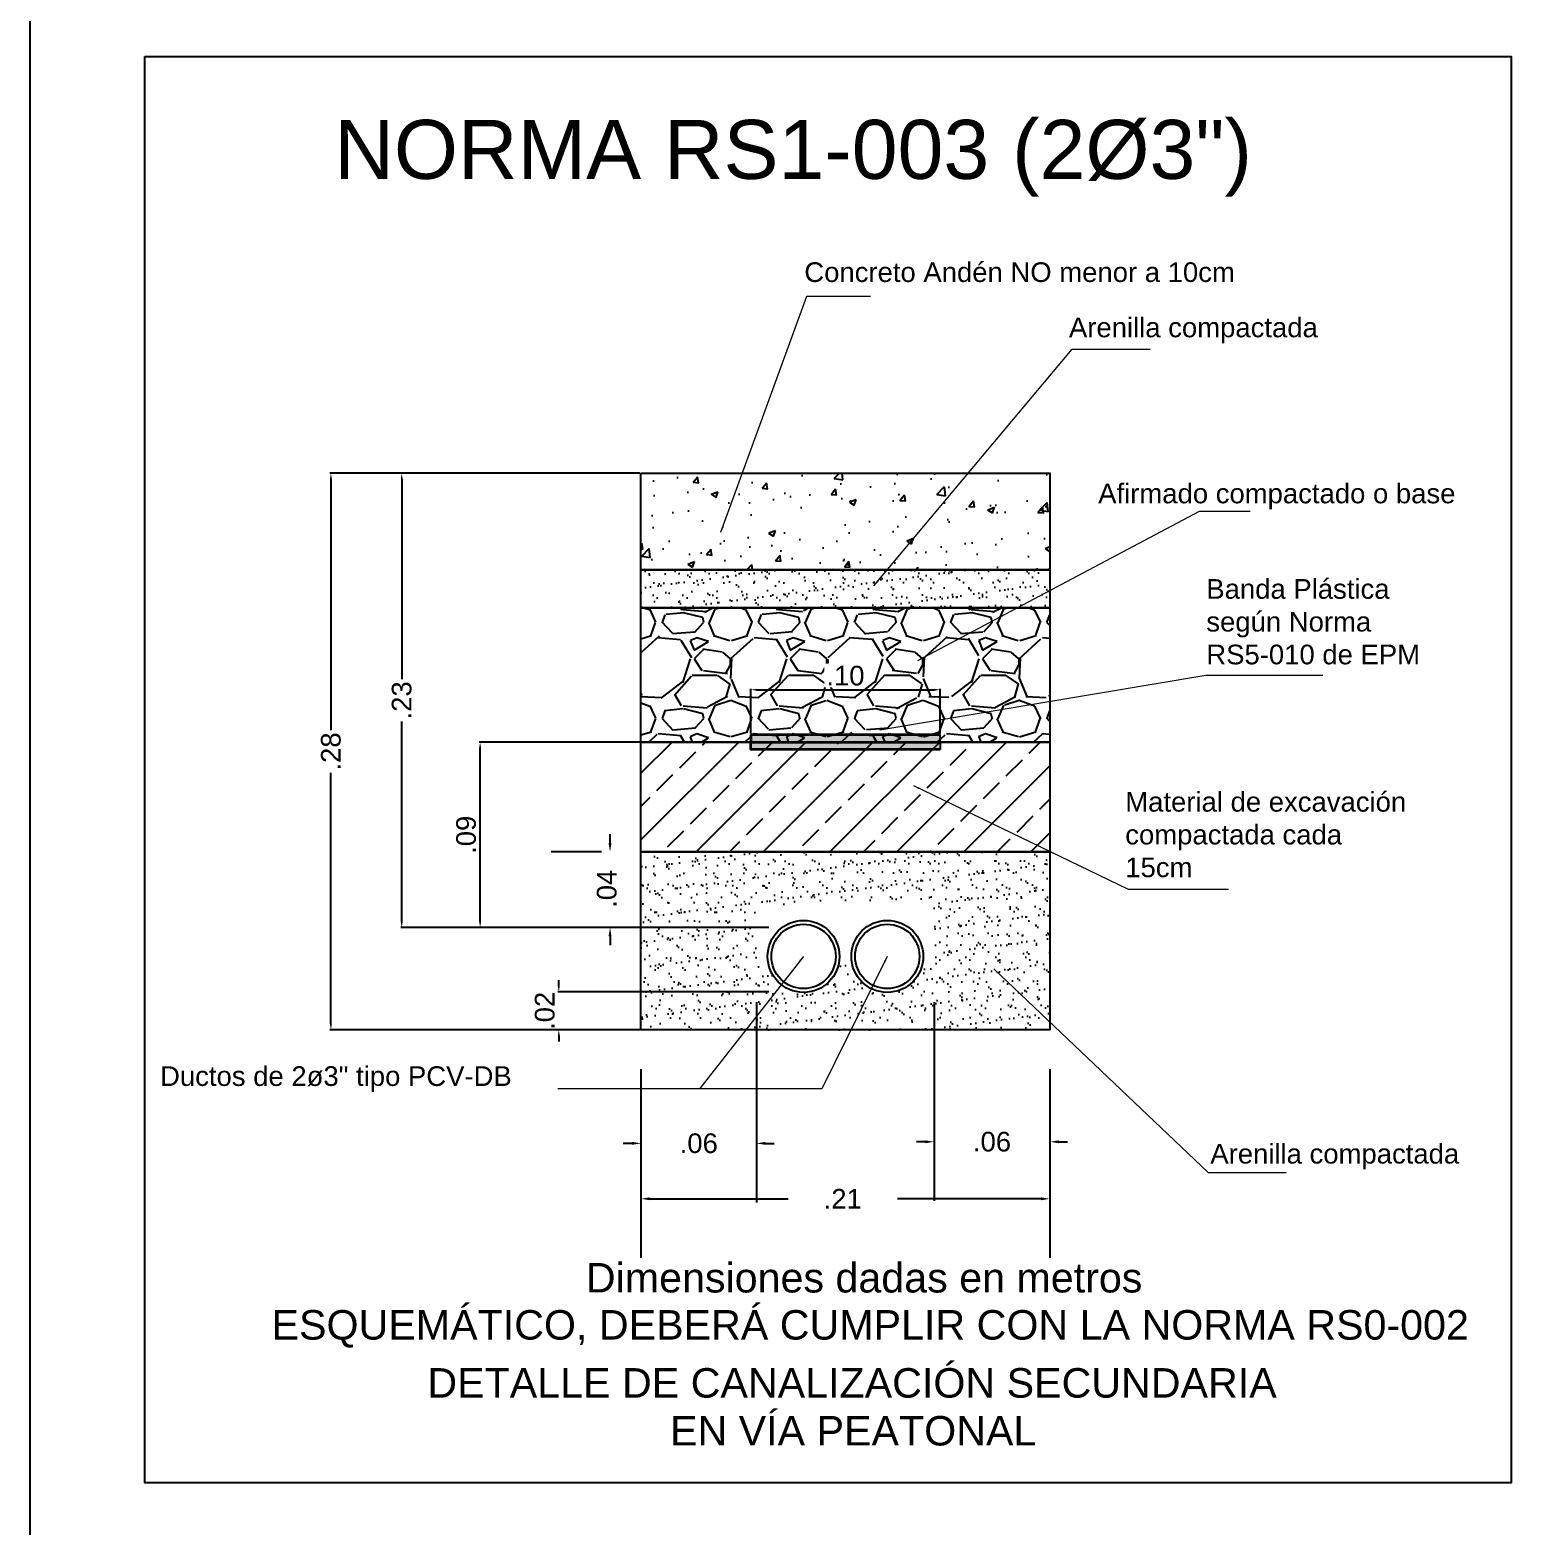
# Model space of a CAD drawing. Header units: metres. Extents: x 227 to 376, y 149 to 264.
# Drawn here: x 227.17 to 242.39, y 166.42 to 181.64 of the extents above; entities that cross this region are included whole.
import ezdxf

# ---------------------------------------------------------------- set-up
doc = ezdxf.new("R2010")
doc.units = ezdxf.units.M
doc.layers.get('Defpoints').update_dxf_attribs({"color": 1})
for name, color, linetype in [('Afirmado Compactado', 1, 'Continuous'), ('Arenilla Compactada', 8, 'Continuous'), ('Banda Plastica', 250, 'Continuous'), ('Concreto', 8, 'Continuous'), ('Material de Excavacion', 23, 'Continuous')]:
    doc.layers.add(name, color=color, linetype=linetype)
for name, color, linetype, lineweight in [('Cotas', 255, 'Continuous', 25), ('Esquemas', 7, 'Continuous', 25), ('textos', 7, 'Continuous', 13), ('Tuberia', 8, 'Continuous', 25)]:
    doc.layers.add(name, color=color, linetype=linetype, lineweight=lineweight)
doc.styles.add('0.2', font='', dxfattribs={"height": 0.2})
doc.styles.add('0.3', font='', dxfattribs={"height": 0.3})
doc.styles.add('0.6', font='', dxfattribs={"height": 0.6})
doc.styles.get('0.2').set_extended_font_data('@Arial Unicode MS')
doc.styles.get('0.3').set_extended_font_data('@Arial Unicode MS')
doc.styles.get('0.6').set_extended_font_data('@Arial Unicode MS')
doc.dimstyles.new('500', dxfattribs={"dimscale": 0.1, "dimtxt": 0.2, "dimasz": 0.6, "dimexe": 0.1, "dimexo": 0.1, "dimgap": 0.4, "dimtad": 1, "dimzin": 4, "dimdsep": 46, "dimtxsty": '0.2', "dimcen": 0.09, "dimdle": 0.001, "dimclrd": 256, "dimclre": 256, "dimclrt": 256, "dimadec": 0, "dimazin": 0, "dimtfac": 1, "dimtix": 1, "dimtofl": 0, "dimtmove": 2, "dimatfit": 3, "dimfxl": 1, "dimtolj": 1, "dimtzin": 4, "dimlwd": -1, "dimarcsym": 0})
doc.dimstyles.new('500 mask', dxfattribs={"dimtxt": 0.2, "dimasz": 0.09, "dimexe": 0.6, "dimexo": 0.4, "dimgap": 0.4, "dimtad": 1, "dimlfac": 0.05, "dimzin": 4, "dimdsep": 46, "dimtxsty": '0.2', "dimcen": 0.09, "dimdle": 0.001, "dimclrd": 256, "dimclre": 256, "dimclrt": 256, "dimadec": 0, "dimazin": 0, "dimtfac": 1, "dimtix": 1, "dimtofl": 0, "dimtmove": 2, "dimatfit": 3, "dimfxl": 1, "dimtfill": 1, "dimtolj": 1, "dimtzin": 4, "dimlwd": -1, "dimarcsym": 0})

# ---------------------------------------------------------------- blocks, each defined once
blk = doc.blocks.new('*D14')
at = {"layer": 'Cotas', "linetype": 'ByBlock', "lineweight": -2, "transparency": 16777216}
for p, q in [((234.3414707520175, 174.3975583678604), (231.7432090443856, 174.3975583678604)), ((234.6885216563769, 172.5106013910203), (231.7432090443856, 172.5106013910203))]:
    blk.add_line(p, q, dxfattribs=at)
at = {"layer": 'Cotas', "linetype": 'Continuous', "transparency": 16777216}
blk.add_line((231.7532090443856, 172.5706013910203), (231.7532090443856, 174.3375583678604), dxfattribs=at)
at = {"layer": 'Cotas', "transparency": 16777216}
for points in [[(231.7432090443856, 174.3375583678604), (231.7632090443856, 174.3375583678604), (231.7532090443856, 174.3975583678604)], [(231.7432090443856, 172.5706013910203), (231.7632090443856, 172.5706013910203), (231.7532090443856, 172.5106013910203)]]:
    blk.add_solid(points, dxfattribs=at)
at = {"layer": 'Defpoints', "color": 0, "transparency": 16777216}
for p in [(231.7532090443856, 174.3975583678604), (234.3514707520175, 174.3975583678604), (234.6985216563769, 172.5106013910203)]:
    blk.add_point(p, dxfattribs=at)
at = {"layer": 'Cotas', "transparency": 16777216, "insert": (231.6110262340172, 173.4540798794402), "char_height": 0.2, "attachment_point": 5, "rotation": 90, "style": '0.2', "bg_fill": 3, "box_fill_scale": 1.1, "bg_fill_color": 256, "bg_fill_true_color": 13158600, "bg_fill_transparency": 0}
blk.add_mtext('\\A1;.09', dxfattribs=at)
blk = doc.blocks.new('*D15')
at = {"layer": 'Cotas', "linetype": 'ByBlock', "lineweight": -2, "transparency": 16777216}
for p, q in [((233.3792045704191, 177.1317205178988), (230.9457371001357, 177.1317205178988)), ((234.6885216563769, 172.5106013910203), (230.9457371001357, 172.5106013910203))]:
    blk.add_line(p, q, dxfattribs=at)
at = {"layer": 'Cotas', "linetype": 'Continuous', "transparency": 16777216}
for p, q in [((230.9557371001357, 177.0717205178988), (230.9557371001357, 175.0369454019357)), ((230.9557371001357, 172.5706013910203), (230.9557371001357, 174.6053765069834))]:
    blk.add_line(p, q, dxfattribs=at)
at = {"layer": 'Cotas', "transparency": 16777216}
for points in [[(230.9457371001357, 177.0717205178988), (230.9657371001356, 177.0717205178988), (230.9557371001357, 177.1317205178988)], [(230.9457371001357, 172.5706013910203), (230.9657371001356, 172.5706013910203), (230.9557371001357, 172.5106013910203)]]:
    blk.add_solid(points, dxfattribs=at)
at = {"layer": 'Defpoints', "color": 0, "transparency": 16777216}
for p in [(230.9557371001357, 177.1317205178988), (233.3892045704191, 177.1317205178988), (234.6985216563769, 172.5106013910203)]:
    blk.add_point(p, dxfattribs=at)
at = {"layer": 'Cotas', "transparency": 16777216, "insert": (230.9557371001347, 174.8211609544595), "char_height": 0.2, "attachment_point": 5, "rotation": 90, "style": '0.2', "bg_fill": 3, "box_fill_scale": 1.1, "bg_fill_color": 256, "bg_fill_true_color": 13158600, "bg_fill_transparency": 0}
blk.add_mtext('\\A1;.23', dxfattribs=at)
blk = doc.blocks.new('*D29')
at = {"layer": 'Cotas', "linetype": 'ByBlock', "lineweight": -2, "transparency": 16777216}
for p, q in [((234.5055080562472, 174.4845770199458), (234.5055080562472, 174.9393462589558)), ((236.4319082989841, 174.4845770199458), (236.4319082989841, 174.9393462589558))]:
    blk.add_line(p, q, dxfattribs=at)
at = {"layer": 'Cotas', "linetype": 'Continuous', "transparency": 16777216}
blk.add_line((234.5655080562472, 174.9293462589558), (236.3719082989841, 174.9293462589558), dxfattribs=at)
at = {"layer": 'Cotas', "transparency": 16777216}
for points in [[(234.5655080562472, 174.9393462589558), (234.5655080562472, 174.9193462589558), (234.5055080562472, 174.9293462589558)], [(236.3719082989841, 174.9393462589558), (236.3719082989841, 174.9193462589558), (236.4319082989841, 174.9293462589558)]]:
    blk.add_solid(points, dxfattribs=at)
at = {"layer": 'Defpoints', "color": 0, "transparency": 16777216}
for p in [(236.4319082989841, 174.9293462589558), (234.5055080562472, 174.4745770199458), (236.4319082989841, 174.4745770199458)]:
    blk.add_point(p, dxfattribs=at)
at = {"layer": 'Cotas', "transparency": 16777216, "insert": (235.4687081776157, 175.0715290693242), "char_height": 0.2, "attachment_point": 5, "style": '0.2', "bg_fill": 3, "box_fill_scale": 1.1, "bg_fill_color": 256, "bg_fill_true_color": 13158600, "bg_fill_transparency": 0}
blk.add_mtext('\\A1;.10', dxfattribs=at)
blk = doc.blocks.new('*D17')
at = {"layer": 'Cotas', "linetype": 'Continuous', "transparency": 16777216}
for p, q in [((232.5533351391543, 171.9159428480414), (232.5533351391543, 171.9759428480414)), ((232.5533351391543, 171.4108495874681), (232.5533351391543, 171.3508495874681))]:
    blk.add_line(p, q, dxfattribs=at)
at = {"layer": 'Cotas', "linetype": 'ByBlock', "lineweight": -2, "transparency": 16777216}
for p, q in [((234.6885216563769, 171.8559428480414), (232.5433351391543, 171.8559428480414)), ((233.3792045704191, 171.4708495874681), (232.5433351391543, 171.4708495874681))]:
    blk.add_line(p, q, dxfattribs=at)
at = {"layer": 'Cotas', "transparency": 16777216}
for points in [[(232.5433351391543, 171.9159428480414), (232.5633351391543, 171.9159428480414), (232.5533351391543, 171.8559428480414)], [(232.5433351391543, 171.4108495874681), (232.5633351391543, 171.4108495874681), (232.5533351391543, 171.4708495874681)]]:
    blk.add_solid(points, dxfattribs=at)
at = {"layer": 'Defpoints', "color": 0, "transparency": 16777216}
for p in [(234.6985216563769, 171.8559428480414), (233.3892045704191, 171.4708495874681)]:
    blk.add_point(p, dxfattribs=at)
at = {"layer": 'Cotas', "transparency": 16777216, "insert": (232.4111523287859, 171.6633962177546), "char_height": 0.2, "attachment_point": 5, "rotation": 90, "style": '0.2', "bg_fill": 3, "box_fill_scale": 1.1, "bg_fill_color": 256, "bg_fill_true_color": 13158600, "bg_fill_transparency": 0}
blk.add_mtext('\\A1;.02', dxfattribs=at)
at = {"layer": 'Defpoints', "color": 0, "transparency": 16777216}
blk.add_point((232.5533351391543, 171.4708495874681), dxfattribs=at)
blk = doc.blocks.new('*D18')
at = {"layer": 'Cotas', "linetype": 'ByBlock', "transparency": 16777216}
for p, q in [((233.074313614348, 173.3707879121667), (233.074313614348, 173.4607879121667)), ((233.074313614348, 172.4206013910203), (233.074313614348, 172.3306013910203))]:
    blk.add_line(p, q, dxfattribs=at)
at = {"layer": 'Cotas', "linetype": 'ByBlock', "lineweight": -2, "transparency": 16777216}
for p, q in [((232.989204570419, 173.2807879121667), (232.474313614348, 173.2807879121667)), ((234.2985216563769, 172.5106013910203), (232.474313614348, 172.5106013910203))]:
    blk.add_line(p, q, dxfattribs=at)
at = {"layer": 'Cotas', "transparency": 16777216}
for points in [[(233.059313614348, 173.3707879121667), (233.089313614348, 173.3707879121667), (233.074313614348, 173.2807879121667)], [(233.059313614348, 172.4206013910203), (233.089313614348, 172.4206013910203), (233.074313614348, 172.5106013910203)]]:
    blk.add_solid(points, dxfattribs=at)
at = {"layer": 'Defpoints', "color": 0, "transparency": 16777216}
for p in [(233.074313614348, 173.2807879121667), (233.3892045704191, 173.2807879121667), (234.6985216563769, 172.5106013910203)]:
    blk.add_point(p, dxfattribs=at)
at = {"layer": 'Cotas', "transparency": 16777216, "insert": (233.0417397452592, 172.9047854058896), "char_height": 0.2, "attachment_point": 5, "rotation": 90, "style": '0.2'}
blk.add_mtext('\\A1;.04', dxfattribs=at)
blk = doc.blocks.new('*D30')
at = {"layer": 'Cotas', "linetype": 'ByBlock', "lineweight": -2, "transparency": 16777216}
for p, q in [((233.3792045704191, 177.1317205178988), (230.2257355463121, 177.1317205178988)), ((233.3792045704191, 171.4708495874681), (230.2257355463121, 171.4708495874681))]:
    blk.add_line(p, q, dxfattribs=at)
at = {"layer": 'Cotas', "linetype": 'Continuous', "transparency": 16777216}
for p, q in [((230.2357355463121, 177.0717205178988), (230.2357355463121, 174.5170695001596)), ((230.2357355463121, 171.5308495874681), (230.2357355463121, 174.0855006052074))]:
    blk.add_line(p, q, dxfattribs=at)
at = {"layer": 'Cotas', "transparency": 16777216}
for points in [[(230.2257355463121, 177.0717205178988), (230.2457355463121, 177.0717205178988), (230.2357355463121, 177.1317205178988)], [(230.2257355463121, 171.5308495874681), (230.2457355463121, 171.5308495874681), (230.2357355463121, 171.4708495874681)]]:
    blk.add_solid(points, dxfattribs=at)
at = {"layer": 'Defpoints', "color": 0, "transparency": 16777216}
for p in [(233.3892045704191, 177.1317205178988), (230.2357355463121, 171.4708495874681), (233.3892045704191, 171.4708495874681)]:
    blk.add_point(p, dxfattribs=at)
at = {"layer": 'Cotas', "transparency": 16777216, "insert": (230.235735546311, 174.3012850526834), "char_height": 0.2, "attachment_point": 5, "rotation": 90, "style": '0.2', "bg_fill": 3, "box_fill_scale": 1.1, "bg_fill_color": 256, "bg_fill_true_color": 13158600, "bg_fill_transparency": 0}
blk.add_mtext('\\A1;.28', dxfattribs=at)
blk = doc.blocks.new('*D20')
at = {"layer": 'Cotas', "lineweight": -2, "transparency": 16777216}
for p, q in [((233.3892045704189, 171.0708495874681), (233.3892045704189, 169.1518663505791)), ((237.5482117846303, 171.0708495874681), (237.5482117846303, 169.1518663505791))]:
    blk.add_line(p, q, dxfattribs=at)
at = {"layer": 'Cotas', "transparency": 16777216}
for p, q in [((233.4792045704189, 169.7518663505791), (234.8848709618836, 169.7518663505791)), ((237.4582117846303, 169.7518663505791), (235.9978313984456, 169.7518663505791))]:
    blk.add_line(p, q, dxfattribs=at)
for points in [[(233.4792045704189, 169.7668663505791), (233.4792045704189, 169.7368663505791), (233.3892045704189, 169.7518663505791)], [(237.4582117846303, 169.7668663505791), (237.4582117846303, 169.7368663505791), (237.5482117846303, 169.7518663505791)]]:
    blk.add_solid(points, dxfattribs=at)
at = {"layer": 'Defpoints', "color": 0, "transparency": 16777216}
for p in [(233.3892045704189, 171.4708495874681), (237.5482117846303, 171.4708495874681), (237.5482117846303, 169.7518663505791)]:
    blk.add_point(p, dxfattribs=at)
at = {"layer": 'Cotas', "transparency": 16777216, "insert": (235.4413511801646, 169.7518663505791), "char_height": 0.2, "attachment_point": 5, "style": '0.2'}
blk.add_mtext('\\A1;.21', dxfattribs=at)
blk = doc.blocks.new('*D22')
at = {"layer": 'Cotas', "lineweight": -2, "transparency": 16777216}
for p, q in [((234.564658152243, 171.7516292615051), (234.564658152243, 169.7159017110452)), ((233.389204570475, 170.8166997316197), (233.389204570475, 169.7159017110452))]:
    blk.add_line(p, q, dxfattribs=at)
at = {"layer": 'Cotas', "transparency": 16777216}
for p, q in [((233.299204570475, 170.3159017110452), (233.209204570475, 170.3159017110452)), ((234.654658152243, 170.3159017110452), (234.744658152243, 170.3159017110452))]:
    blk.add_line(p, q, dxfattribs=at)
for points in [[(233.299204570475, 170.3309017110452), (233.299204570475, 170.3009017110452), (233.389204570475, 170.3159017110452)], [(234.654658152243, 170.3309017110452), (234.654658152243, 170.3009017110452), (234.564658152243, 170.3159017110452)]]:
    blk.add_solid(points, dxfattribs=at)
at = {"layer": 'Defpoints', "color": 0, "transparency": 16777216}
for p in [(234.564658152243, 172.1516292615051), (233.389204570475, 171.2166997316197), (233.389204570475, 170.3159017110452)]:
    blk.add_point(p, dxfattribs=at)
at = {"layer": 'Cotas', "transparency": 16777216, "insert": (233.976931361359, 170.3159017110452), "char_height": 0.2, "attachment_point": 5, "style": '0.2'}
blk.add_mtext('\\A1;.06', dxfattribs=at)
blk = doc.blocks.new('*D23')
at = {"layer": 'Cotas', "lineweight": -2, "transparency": 16777216}
for p, q in [((236.3706294521171, 171.7516292615051), (236.3706294521171, 169.7317359214747)), ((237.5482117846303, 171.0062645429758), (237.5482117846303, 169.7317359214747))]:
    blk.add_line(p, q, dxfattribs=at)
at = {"layer": 'Cotas', "transparency": 16777216}
for p, q in [((236.2806294521171, 170.3317359214747), (236.1906294521171, 170.3317359214747)), ((237.6382117846303, 170.3317359214747), (237.7282117846303, 170.3317359214747))]:
    blk.add_line(p, q, dxfattribs=at)
for points in [[(236.2806294521171, 170.3467359214746), (236.2806294521171, 170.3167359214747), (236.3706294521171, 170.3317359214747)], [(237.6382117846303, 170.3467359214746), (237.6382117846303, 170.3167359214747), (237.5482117846303, 170.3317359214747)]]:
    blk.add_solid(points, dxfattribs=at)
at = {"layer": 'Defpoints', "color": 0, "transparency": 16777216}
for p in [(236.3706294521171, 172.1516292615051), (237.5482117846303, 171.4062645429758), (237.5482117846303, 170.3317359214747)]:
    blk.add_point(p, dxfattribs=at)
at = {"layer": 'Cotas', "transparency": 16777216, "insert": (236.9594206183737, 170.3317359214747), "char_height": 0.2, "attachment_point": 5, "style": '0.2'}
blk.add_mtext('\\A1;.06', dxfattribs=at)

msp = doc.modelspace()

# ---------------------------------------------------------------- hatches: boundary and pattern name
at = {"layer": 'Afirmado Compactado'}
h = msp.add_hatch(dxfattribs=at)
h.set_pattern_fill('GRAVEL', color=256, scale=0.03850932605732057)
h.set_pattern_definition([(228.0127875, (-504.4724335193884, 102.2478766144957), (-7.825095055462073, -8.803231936157335), [0.1315946235373711, -13.02789125152858]), (184.969741, (-504.5604658387619, 102.1500629263154), (11.73764257762728, 0.9781369375781375), [0.2258205056403172, -22.35622297788342]), (132.5104471, (-504.7854373216047, 102.1305001886345), (9.781368822690505, -10.75950569665915), [0.1592289467235652, -15.76368587144029]), (267.273689, (-505.1669107054966, 101.8859659681782), (0.9781368839045327, 19.56273763701608), [0.2056415417676286, -20.35850876316672]), (292.83365418, (-505.1766920743343, 101.6805572229491), (-4.890684409689224, 11.73764258210012), [0.2016478088790108, -19.96316059214256]), (357.2736889999999, (-505.0984411237844, 101.4947112154346), (-19.56273763701608, 0.978136883904533), [0.2056415417676286, -20.35850876316672]), (37.69424047, (-504.8930323786086, 101.4849298466109), (-12.71577946356344, -9.781368819291258), [0.2719504191255258, -26.9230695331939]), (72.25532837, (-504.6778422646007, 101.6512131164894), (6.846958174832069, 21.51901140024495), [0.2567491938446026, -25.41817947979871]), (121.42956562, (-504.5995913140565, 101.895747336957), (-7.82509505595781, 12.7157794634441), [0.206337975227511, -20.42748215200199]), (175.2363583, (-504.7071863710603, 102.0718119757263), (10.75950570026114, -0.9781368835462153), [0.2355666615311292, -11.54276111229115]), (222.3974378, (-504.9419392226932, 102.091374713396), (-11.73764258189571, -10.7595057008251), [0.304638775580269, -30.15926128428418]), (138.81407483, (-504.1985551924163, 101.8761845993545), (-6.846958172580899, 5.868821291612854), [0.1039769286781685, -10.29376075026333]), (171.4692344, (-504.2768061430895, 101.9446541810863), (12.71577946446985, -1.956273761492724), [0.1978154685759002, -19.58377874664343]), (225, (-504.4724335193884, 101.9739982875349), (-1.540373042292823e-16, -0.9781368818560345), [0.1383290959689492, -1.244965348209185]), (203.19859051, (-504.5409031011399, 102.091374713396), (4.890684409412989, 1.956273763368894), [0.07449294864838474, -7.374775610043538]), (291.80140949, (-504.6093726828016, 102.0620306069475), (-0.9781368820606176, 2.934410645499616), [0.1053482765865306, -5.162080036097527]), (30.96375653, (-504.5702472075996, 101.9642169187561), (2.934410645639602, 1.956273763604492), [0.1711045066061776, -5.532364598070912]), (161.56505118, (-504.4235266752983, 102.0522492380455), (1.956273763762941, -0.9781368817534124), [0.12372551232284, -2.969414897757085]), (16.389540334, (-505.1766920743343, 102.0620306069475), (9.78136881855948, 2.93441064556792), [0.173325855464873, -17.15930385064435]), (70.34617594, (-505.0104088043997, 102.1109374509649), (-3.91254752778164, -10.75950570028844), [0.1454108069935862, -14.39563932296885]), (293.19859051, (-504.4235266752983, 102.2478766144957), (-1.956273763370408, 4.890684409416528), [0.1489849191598873, -7.300283639532016]), (343.6104596700001, (-504.364838462334, 102.1109374509649), (-9.781368818764404, 2.934410644883462), [0.1733258554648724, -17.15930385064466]), (339.44395478, (-505.1766920743343, 101.4555857401512), (-4.890684409279658, 1.956273763711964), [0.1671440303715428, -8.190061151638597]), (294.7751406, (-505.0201901732374, 101.396897527243), (-4.890684415101139, 10.75950569776872), [0.1400476824703701, -13.86474116733336]), (66.80140949, (-504.4137453064663, 101.2697397326031), (1.956273763404694, 4.890684409402672), [0.1489849191598878, -7.300283639532055]), (17.35402464, (-504.3550570935917, 101.4066788960218), (-12.71577946387425, -3.912547528244966), [0.1639660636423935, -16.23259590712288]), (69.44395478, (-504.8930323786086, 101.2697397326031), (-1.95627376374595, -4.890684409266091), [0.08357201518577172, -8.273633166824412]), (101.3099324739999, (-504.4724335193884, 101.2697397326031), (-0.9781368818560965, 3.912547527423912), [0.0498751996058345, -4.937663847942542]), (165.963756532, (-504.4822148882149, 101.3186465767324), (2.934410645567639, -0.9781368818558905), [0.2016478088790118, -3.831313871325396]), (186.00900596, (-504.6778422646007, 101.3675534207945), (9.781368818507577, 0.9781368823678672), [0.1868730512785776, -18.50040583760945]), (303.69006753, (-504.5702472075996, 101.8761845993545), (-0.9781368819918681, 1.956273763643993), [0.1410688573750277, -3.3856538245796]), (353.15722659, (-504.4919962570526, 101.758808173527), (16.62832699165333, -1.956273762841341), [0.2462889980300352, -24.38256837733543]), (60.9453959, (-504.247462036585, 101.7294640670785), (-3.912547527531472, -6.846958172930077), [0.1007050608083604, -9.969830502039882]), (90, (-504.1985551924163, 101.81749638648), (-0.9781368818559424, 0.9781368818559424), [0.05868821291135654, -0.9194486689445854]), (120.25643716, (-504.697405002276, 101.396897527243), (3.91254752694516, -6.846958173264936), [0.135886688174955, -13.45282515702284]), (48.01278749999999, (-504.7658745839349, 101.5142739530706), (7.8250950554927, 8.803231936129768), [0.2631892470747422, -12.8962966279912]), (0, (-504.5898099451824, 101.7099013293976), (0.9781368818559424, 0.9781368818559424), [0.2543155892825451, -0.723821292573397]), (325.3048465, (-504.3354943559193, 101.7099013293976), (9.781368822264609, -6.846958167698326), [0.1546571349377704, -15.31104491546186]), (254.0546040999999, (-504.2083365612904, 101.6218690100297), (-0.9781368817876099, -3.912547527440999), [0.1424186862719885, -6.978525300397247]), (207.64597536, (-504.247462036585, 101.4849298466109), (-18.58460075594581, -9.781368817261955), [0.2318820198971778, -22.95635829543333]), (175.42607874, (-504.4528707817607, 101.3773347895734), (-12.7157794641268, 0.9781368818557414), [0.2453157518325885, -24.28623244264261])])
h.paths.add_polyline_path([(233.3892045704189, 175.7640976801857), (233.3892045704189, 174.3975583678603), (237.5482117846303, 174.3975583678603), (237.5482117846303, 175.7640976801857)])
at = {"layer": 'Arenilla Compactada'}
h = msp.add_hatch(dxfattribs=at)
h.set_pattern_fill('AR-SAND', color=256, scale=0.003850932605732057)
h.set_pattern_definition([(37.50000000000001, (-505.1766920743343, 101.2697397326031), (-0.006161612687896697, 0.1884697393308446), [0, -0.1486768060421033, 0, -0.1662832699155102, 0, -0.1589472433015907]), (7.499999999999999, (-505.1766920743343, 101.2697397326031), (0.1731083868071858, 0.2760445152385836), [0, -0.08020722431218728, 0, -0.1340047528142641, 0, -0.05135218629743697]), (327.5, (-505.2970029108762, 101.2697397326031), (0.3046058309448113, 0.0005534501339070566), [0, -0.04890684409279712, 0, -0.1760646387340696, 0, -0.2298621672361464]), (317.5, (-505.2970029108762, 101.2697397326031), (0.2940404439142669, 0.08584857997049959), [0, -0.02445342204639856, 0, -0.1154201520590012, 0, -0.1320484790505522])])
h.paths.add_polyline_path([(237.5482117846303, 175.7640976801857), (237.5482117846303, 176.1482025969726), (233.3892045704189, 176.1482025969726), (233.3892045704189, 175.7640976801857)])
at = {"layer": 'Concreto'}
h = msp.add_hatch(dxfattribs=at)
h.set_pattern_fill('AR-CONC', color=256, scale=0.003850932605732057)
h.set_pattern_definition([(49.99999999999999, (-505.1766920743343, 101.2697397326031), (0.7015808821012139, -0.06138034420731421), [0.07336026613919568, -0.8069629275311521]), (355, (-505.1766920743343, 101.2697397326031), (-0.1357200407029702, 0.7357470348793034), [0.05868821291135654, -0.6455725916242214]), (100.4514446999999, (-505.1182271885543, 101.26462471793), (0.565860839547171, 0.6743666606811689), [0.06234663277500892, -0.685813529692937]), (46.18420000000002, (-505.1766920743343, 101.4653671089412), (1.043907117302076, -0.1619021714570187), [0.1100403992087929, -1.210444391296723]), (96.63555760999981, (-505.0896998919212, 101.4518753665876), (0.9142273205545167, 0.9528213307232858), [0.09351998744078349, -1.028721223615406]), (351.1841511700001, (-505.1766920743343, 101.4653671089412), (0.9142273206064035, 0.9528213306763496), [0.0880321925558241, -0.9683544806793696]), (21, (-505.0788783861652, 101.4164602648791), (0.5838568028365196, -0.3938163861303061), [0.07336026613919568, -0.8069629275311521]), (326, (-505.0788783861652, 101.4164602648791), (0.237995446064331, 0.7092954443239105), [0.05868821291135654, -0.6455703420249216]), (71.45144499999998, (-505.0302236526247, 101.383642232506), (0.8218522475989913, 0.3154790618545841), [0.06234663277500876, -0.6858123474566254]), (37.50000000000001, (-505.1766920743343, 101.2697397326031), (0.01189400296387406, 0.3256157561755668), [0, -0.6377452469700744, 0, -0.655351710843481, 0, -0.6480156842295615]), (7.499999999999999, (-505.1766920743343, 101.2697397326031), (0.2573180170649483, 0.3857886420280762), [0, -0.37364828886897, 0, -0.6230731937422352, 0, -0.2469795626686255]), (327.5, (-505.3948165990033, 101.2697397326031), (0.5221502439587193, -0.02206100703127779), [0, -0.2445342204639856, 0, -0.762946767847635, 0, -1.0123716727209]), (317.5, (-505.4926302871667, 101.2697397326031), (0.5704354944598148, 0.09791570336961594), [0, -0.3178944866031813, 0, -0.5066749048013781, 0, -0.7189306081641176])])
h.paths.add_polyline_path([(237.5482117846303, 176.1482025969726), (237.5482117846303, 177.1317205178987), (233.3892045704189, 177.1317205178987), (233.3892045704189, 176.1482025969726)])
at = {"layer": 'Material de Excavacion'}
h = msp.add_hatch(dxfattribs=at)
h.set_pattern_fill('JIS_STN_2.5', color=256, scale=0.1925466302866028)
h.set_pattern_definition([(45, (-505.1766920743343, 102.6560754707024), (-0.3403775699256897, 0.3403775699256898), []), (45, (-504.8368472718898, 102.6560754707024), (-0.3403775699256897, 0.3403775699256898), [0.2310559563439234, -0.09627331514330141])])
h.paths.add_polyline_path([(233.3892045704189, 174.3975583678603), (233.3892045704189, 173.2807879121667), (237.5482117846303, 173.2807879121667), (237.5482117846303, 174.3975583678603)])

# ---------------------------------------------------------------- linework, layer by layer
at = {"layer": 'Afirmado Compactado'}
msp.add_lwpolyline([(233.3892045704189, 175.7640976801857), (237.5482117846303, 175.7640976801857), (237.5482117846303, 174.3975583678603), (233.3892045704189, 174.3975583678603)], close=True, dxfattribs=at)
at = {"layer": 'Banda Plastica'}
msp.add_line((236.4319082989841, 174.3975583678603), (236.4319082989841, 174.320539715786), dxfattribs=at)
at = {"layer": 'Material de Excavacion'}
msp.add_lwpolyline([(233.3892045704189, 174.3975583678603), (237.5482117846303, 174.3975583678603), (237.5482117846303, 173.2807879121667), (233.3892045704189, 173.2807879121667)], close=True, dxfattribs=at)
at = {"layer": 'Tuberia'}
for radius in [0.3655377434347226, 0.327028417377402]:
    msp.add_circle((235.8947175970227, 172.217268633943), radius, dxfattribs=at)

# ---------------------------------------------------------------- texts
at = {"layer": 'textos'}
for s, height, style, p in [('NORMA RS1-003 (2%%C3")', 0.6, '0.6', (230.2710149700905, 180.1250228470129)), ('Concreto Andén NO menor a 10cm', 0.2, '0.2', (235.0504216288219, 179.0765087851872)), ('Arenilla compactada', 0.2, '0.2', (237.7423121979631, 178.5143696097462)), ('Arenilla compactada', 0.2, '0.2', (239.180039234481, 170.1102040280377)), ('Dimensiones dadas en metros', 0.3, '0.3', (232.828932542843, 168.7989905072056)), ('DETALLE DE CANALIZACIÓN SECUNDARIA', 0.3, '0.3', (231.2165582114632, 167.7295626954643)), ('EN VÍA PEATONAL', 0.3, '0.3', (233.6846080010168, 167.2429337552099))]:
    msp.add_text(s, height=height, dxfattribs=dict(at, style=style)).set_placement(p)
for s, insert, char_height, width, attachment_point, style in [('Afirmado compactado o base', (238.0394709059277, 177.0256316053986), 0.2, 5.414227865916067, 1, '0.2'), ('Ductos de 2ø3" tipo PCV-DB', (228.4977602102315, 171.099843459277), 0.2, 3.96107541066912, 1, '0.2'), ('ESQUEMÁTICO, DEBERÁ CUMPLIR CON LA NORMA RS0-002', (235.720731207943, 168.4286347546054), 0.3, 12.24143208990712, 5, '0.3')]:
    msp.add_mtext(s, dxfattribs=dict(at, insert=insert, char_height=char_height, width=width, attachment_point=attachment_point, style=style))
at = {"layer": 'textos', "char_height": 0.2, "attachment_point": 1, "style": '0.2'}
for s, insert in [('Banda Plástica \\Psegún Norma \\PRS5-010 de EPM', (239.1392962554916, 176.0546551104813)), ('Material de excavación\\Pcompactada cada\\P15cm', (238.3147848293351, 173.8895207938789))]:
    msp.add_mtext(s, dxfattribs=dict(at, insert=insert))

# ---------------------------------------------------------------- dimensions: what is measured, and where the dimension line sits
at = {"layer": 'Cotas'}
dim = msp.add_linear_dim(base=(237.5482117846303, 170.3317359214747), p1=(236.3706294521171, 172.1516292615051), p2=(237.5482117846303, 171.4062645429758), dimstyle='500 mask', dxfattribs=at)
dim.commit()
dim.dimension.update_dxf_attribs({"geometry": '*D23', "text_midpoint": (236.9594206183737, 170.3317359214747), "dimtype": 160})
dim = msp.add_linear_dim(base=(232.5533351391543, 171.4708495874681), p1=(234.6985216563768, 171.8559428480413), p2=(233.3892045704189, 171.4708495874681), angle=90, dimstyle='500', override={"dimlfac": 0.05, "dimfxl": 0.06, "dimtfill": 1, "dimarcsym": 1}, dxfattribs=at)
dim.commit()
dim.dimension.update_dxf_attribs({"geometry": '*D17', "text_midpoint": (232.4111523287859, 171.6633962177546)})

# ---------------------------------------------------------------- leaders
at = {"layer": 'textos'}
for points in [[(235.7575606899951, 175.9863749508136), (237.7751246703072, 178.3916647888956), (238.5686053091827, 178.3916647888956)], [(236.2046169903993, 175.2276186203429), (239.0714927567316, 176.7452250927568), (239.5866483239773, 176.7452250927568)], [(235.8191234417845, 174.5230205002193), (239.1330677725599, 175.0784223212191), (240.3232887308437, 175.0784223212191)], [(236.1606735296476, 173.9538015549484), (238.3427436561735, 172.9013995106071), (239.3642142801233, 172.9013995106071)], [(236.9765596090479, 172.0902131524911), (239.1586297354421, 170.0198534805094), (239.9521103744437, 170.0198534805094)]]:
    msp.add_leader(points, dimstyle='500', override={"dimgap": 0.4, "dimtad": 0, "dimlfac": 0.05, "dimfxl": 0.06, "dimtfill": 1, "dimarcsym": 1}, dxfattribs=at)

# ---------------------------------------------------------------- next in the draw order: dimensions: what is measured, and where the dimension line sits
at = {"layer": 'Cotas'}
dim = msp.add_linear_dim(base=(231.7532090443856, 174.3975583678604), p1=(234.6985216563768, 172.5106013910202), p2=(234.3514707520173, 174.3975583678603), angle=90, dimstyle='500', override={"dimlfac": 0.05, "dimfxl": 0.06, "dimtfill": 1, "dimarcsym": 1}, dxfattribs=at)
dim.commit()
dim.dimension.update_dxf_attribs({"geometry": '*D14', "text_midpoint": (231.6110262340172, 173.4540798794402)})

# ---------------------------------------------------------------- next in the draw order: leaders
at = {"layer": 'textos'}
msp.add_leader([(235.8947175970227, 172.217268633943), (235.2287298117064, 170.8701270849636), (233.7906240070083, 170.8701270849636)], dimstyle='500', override={"dimgap": 0.4, "dimtad": 0, "dimlfac": 0.05, "dimfxl": 0.06, "dimtfill": 1, "dimarcsym": 1}, dxfattribs=at)

# ---------------------------------------------------------------- next in the draw order: dimensions: what is measured, and where the dimension line sits
at = {"layer": 'Cotas'}
dim = msp.add_linear_dim(base=(230.9557371001357, 177.1317205178988), p1=(234.6985216563768, 172.5106013910202), p2=(233.3892045704189, 177.1317205178987), angle=90, dimstyle='500', override={"dimlfac": 0.05, "dimfxl": 0.06, "dimtfill": 1, "dimarcsym": 1}, dxfattribs=at)
dim.commit()
dim.dimension.update_dxf_attribs({"geometry": '*D15', "text_midpoint": (230.9557371001347, 174.8211609544595), "dimtype": 160})

# ---------------------------------------------------------------- next in the draw order: hatches: boundary and pattern name
at = {"layer": 'Banda Plastica'}
h = msp.add_hatch(color=256, dxfattribs=at)
h.dxf.hatch_style = 1
h.paths.add_polyline_path([(236.4319082989841, 174.3975583678603), (234.5055080562472, 174.3975583678603), (234.5055080562472, 174.320539715786), (236.4319082989841, 174.320539715786)])

# ---------------------------------------------------------------- next in the draw order: linework, layer by layer
at = {"layer": 'Banda Plastica', "lineweight": 35}
msp.add_lwpolyline([(236.4319082989841, 174.320539715786), (234.5055080562472, 174.320539715786), (234.5055080562472, 174.3975583678603), (236.4319082989841, 174.3975583678603)], dxfattribs=at)
at = {"layer": 'Tuberia'}
for radius in [0.3655377434347226, 0.327028417377402]:
    msp.add_circle((235.0426987581329, 172.217268633943), radius, dxfattribs=at)

# ---------------------------------------------------------------- next in the draw order: dimensions: what is measured, and where the dimension line sits
at = {"layer": 'Cotas'}
dim = msp.add_linear_dim(base=(236.4319082989841, 174.9293462589558), p1=(234.5055080562472, 174.4745770199458), p2=(236.4319082989841, 174.4745770199458), dimstyle='500', override={"dimlfac": 0.05, "dimfxl": 0.06, "dimtfill": 1, "dimarcsym": 1}, dxfattribs=at)
dim.commit()
dim.dimension.update_dxf_attribs({"geometry": '*D29', "text_midpoint": (235.4687081776157, 175.0715290693242)})
dim = msp.add_linear_dim(base=(233.074313614348, 173.2807879121667), p1=(234.6985216563768, 172.5106013910202), p2=(233.3892045704189, 173.2807879121667), angle=90, dimstyle='500 mask', override={"dimfxl": 0.002, "dimarcsym": 1}, dxfattribs=at)
dim.commit()
dim.dimension.update_dxf_attribs({"geometry": '*D18', "text_midpoint": (233.0417397452592, 172.9047854058896), "dimtype": 160})

# ---------------------------------------------------------------- next in the draw order: leaders
at = {"layer": 'textos'}
msp.add_leader([(234.2022254730344, 176.5319681330462), (235.0762615264621, 178.9334621965444), (235.7224136412407, 178.9334621965444)], dimstyle='500', override={"dimgap": 0.4, "dimtad": 0, "dimlfac": 0.05, "dimfxl": 0.06, "dimtfill": 1, "dimarcsym": 1}, dxfattribs=at)

# ---------------------------------------------------------------- next in the draw order: hatches: boundary and pattern name
at = {"layer": 'Banda Plastica'}
h = msp.add_hatch(color=256, dxfattribs=at)
h.dxf.hatch_style = 1
h.paths.add_polyline_path([(236.4319082989841, 174.4745770199458), (234.5055080562472, 174.4745770199458), (234.5055080562472, 174.3975583678603), (236.4319082989841, 174.3975583678603)])

# ---------------------------------------------------------------- next in the draw order: linework, layer by layer
at = {"layer": 'Banda Plastica', "lineweight": 35}
for q in [(236.4319082989841, 174.4745770199458), (234.5055080562472, 174.3975583678603)]:
    msp.add_line((234.5055080562472, 174.4745770199458), q, dxfattribs=at)
at = {"layer": 'Banda Plastica'}
msp.add_line((236.4319082989841, 174.3975583678603), (236.4319082989841, 174.4745770199458), dxfattribs=at)

# ---------------------------------------------------------------- next in the draw order: dimensions: what is measured, and where the dimension line sits
at = {"layer": 'Cotas'}
dim = msp.add_linear_dim(base=(230.2357355463121, 171.4708495874681), p1=(233.3892045704189, 177.1317205178987), p2=(233.3892045704189, 171.4708495874681), angle=90, dimstyle='500', override={"dimlfac": 0.05, "dimfxl": 0.06, "dimtfill": 1, "dimarcsym": 1}, dxfattribs=at)
dim.commit()
dim.dimension.update_dxf_attribs({"geometry": '*D30', "text_midpoint": (230.235735546311, 174.3012850526834), "dimtype": 160})

# ---------------------------------------------------------------- next in the draw order: hatches: boundary and pattern name
at = {"layer": 'Arenilla Compactada'}
h = msp.add_hatch(dxfattribs=at)
h.set_pattern_fill('AR-SAND', color=256, scale=0.003850932605732057)
h.set_pattern_definition([(37.50000000000001, (-505.1766920743707, 102.7282804570599), (-0.006161612687896697, 0.1884697393308446), [0, -0.1486768060421033, 0, -0.1662832699155102, 0, -0.1589472433015907]), (7.499999999999999, (-505.1766920743707, 102.7282804570599), (0.1731083868071858, 0.2760445152385836), [0, -0.08020722431218728, 0, -0.1340047528142641, 0, -0.05135218629743697]), (327.5, (-505.2970029108341, 102.7282804570599), (0.3046058309448113, 0.0005534501339070566), [0, -0.04890684409279712, 0, -0.1760646387340696, 0, -0.2298621672361464]), (317.5, (-505.2970029108341, 102.7282804570599), (0.2940404439142669, 0.08584857997049959), [0, -0.02445342204639856, 0, -0.1154201520590012, 0, -0.1320484790505522])])
edge = h.paths.add_edge_path(flags=16)
edge.add_line((236.2543136407288, 172.1516292615051), (235.5351215533169, 172.1516292615051))
edge.add_arc((235.8947175970227, 172.217268633943), 0.3655377434158141, 190.3446762652084, 349.6553237347916)
h.paths.add_polyline_path([(237.5482117846751, 171.4708495874681), (237.5482117846751, 173.2807879121667), (233.3892045705114, 173.2807879121667), (233.3892045705114, 171.4708495874681)])
h.paths.add_polyline_path([(236.3706294521171, 172.7470145471074), (236.3706294521171, 172.1516292613931), (234.564658152243, 172.1516292613931), (234.564658152243, 172.7470145471074)], flags=16)
edge = h.paths.add_edge_path(flags=16)
edge.add_line((235.4022948018388, 172.1516292615051), (234.6831027144241, 172.1516292615051))
edge.add_arc((235.0426987581329, 172.217268633943), 0.3655377434158141, 190.3446762652084, 349.6553237347916)

# ---------------------------------------------------------------- next in the draw order: linework, layer by layer
for points in [[(233.3892045704189, 176.1482025969726), (237.5482117846303, 176.1482025969726), (237.5482117846303, 175.7640976801857), (233.3892045704189, 175.7640976801857)], [(233.3892045704189, 173.2807879121667), (237.5482117846303, 173.2807879121667), (237.5482117846303, 171.4708495874681), (233.3892045704189, 171.4708495874681)]]:
    msp.add_lwpolyline(points, close=True, dxfattribs=at)
at = {"layer": 'Concreto'}
msp.add_lwpolyline([(233.3892045704189, 177.1317205178987), (237.5482117846303, 177.1317205178987), (237.5482117846303, 176.1482025969726), (233.3892045704189, 176.1482025969726)], close=True, dxfattribs=at)
at = {"layer": 'Esquemas'}
for points in [[(227.1741560501703, 149.4803159076288), (283.695786275201, 149.4803159076288), (283.695786275201, 217.1126711067953), (227.1741560501703, 217.1126711067953)], [(228.3441095625682, 181.3688963774633), (242.2390793986608, 181.3688963774633), (242.2390793986605, 166.863924996791), (228.3441095625679, 166.863924996791)]]:
    msp.add_lwpolyline(points, close=True, dxfattribs=at)

# ---------------------------------------------------------------- next in the draw order: dimensions: what is measured, and where the dimension line sits
at = {"layer": 'Cotas'}
for base, p1, p2, picture, middle in [((233.389204570475, 170.3159017110452), (234.564658152243, 172.1516292615051), (233.389204570475, 171.2166997316197), '*D22', (233.976931361359, 170.3159017110452)), ((237.5482117846303, 169.7518663505791), (233.3892045704189, 171.4708495874681), (237.5482117846303, 171.4708495874681), '*D20', (235.4413511801646, 169.7518663505791))]:
    dim = msp.add_linear_dim(base=base, p1=p1, p2=p2, dimstyle='500 mask', dxfattribs=at)
    dim.commit()
    dim.dimension.update_dxf_attribs({"geometry": picture, "text_midpoint": middle, "dimtype": 160})

# ---------------------------------------------------------------- next in the draw order: leaders
at = {"layer": 'textos'}
msp.add_leader([(235.0426987581329, 172.217268633943), (233.9832077520921, 170.8701270849636), (232.5451019474332, 170.8701270849636)], dimstyle='500', override={"dimgap": 0.4, "dimtad": 0, "dimlfac": 0.05, "dimfxl": 0.06, "dimtfill": 1, "dimarcsym": 1}, dxfattribs=at)

doc.saveas('drawing.dxf')
